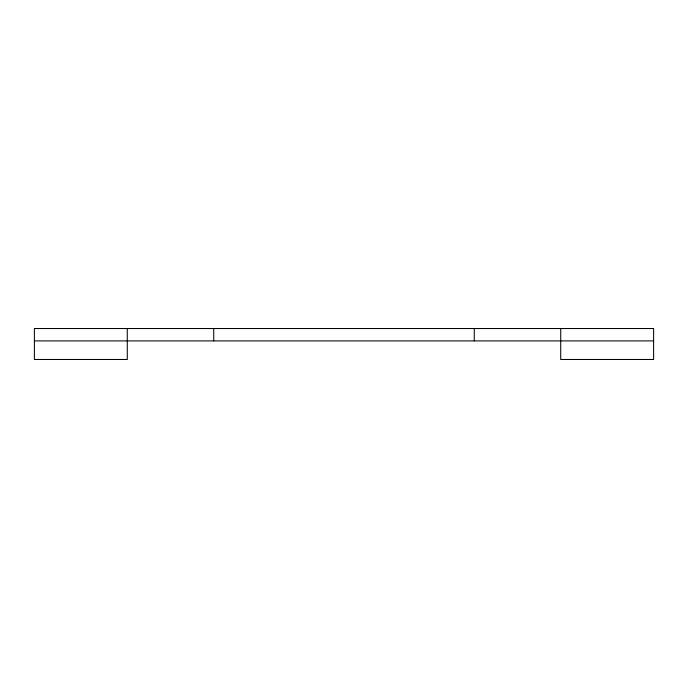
<?xml version="1.0" encoding="UTF-8"?>
<svg xmlns="http://www.w3.org/2000/svg" width="688" height="688" viewBox="0 0 688 688"><rect width="100%" height="100%" fill="white"/><g stroke="black" fill="none" stroke-linecap="round" stroke-linejoin="round"><path stroke-width="1.03" d="M34.4 340.904L653.6 340.904M560.72 328.52L560.72 359.48L653.6 359.48L653.6 328.52L34.4 328.52L34.4 359.48L127.28 359.48L127.28 328.52M474.273 328.52L474.273 340.904M213.727 328.52L213.727 340.904"/></g></svg>
